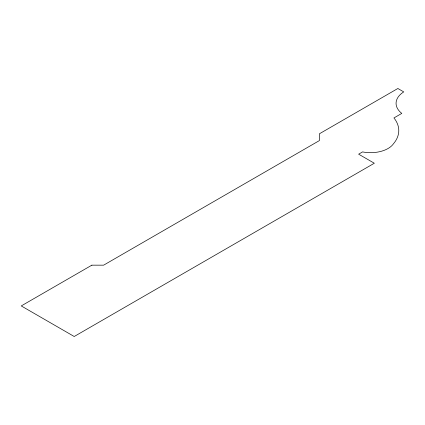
<?xml version="1.0" encoding="UTF-8"?>
<svg xmlns="http://www.w3.org/2000/svg" width="425" height="425" viewBox="0 0 425 425"><rect width="100%" height="100%" fill="white"/><g stroke="black" fill="none" stroke-linecap="round" stroke-linejoin="round"><path stroke-width="0.64" d="M91.864 265.163L21.25 305.931L74.21 336.504L374.329 163.237L358.636 154.179L362.557 151.911A24.661 14.238 0 0 0 393.518 143.708A51.983 30.01 0 0 0 393.943 117.938L401.79 113.406A29.447 17 0 0 1 403.75 91.89L397.864 88.496L319.403 133.79L319.403 140.585L103.636 265.163L91.864 265.163"/></g></svg>
